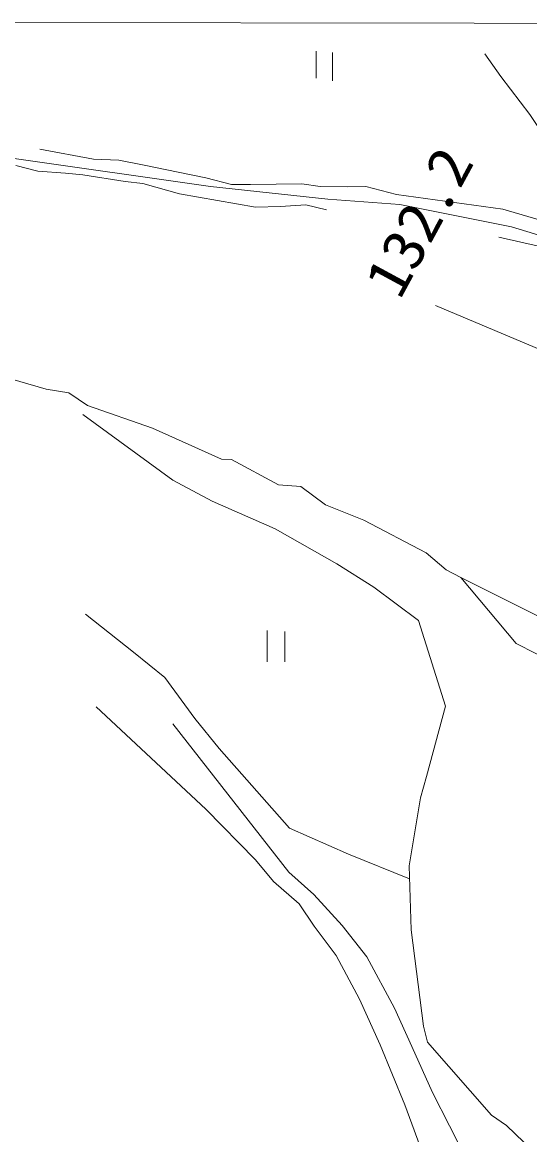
# Model space of a CAD drawing. Units: millimetres, scale not verified. Extents: x 40000 to 680000, y 20000 to 380000.
# Drawn here: x 180416 to 202536, y 288602 to 337112 of the extents above; entities that cross this region are included whole.
import ezdxf
from ezdxf.enums import TextEntityAlignment as Align

# ---------------------------------------------------------------- set-up
doc = ezdxf.new("R2010")
doc.units = ezdxf.units.MM
doc.header["$LTSCALE"] = 1000
doc.layers.add('M-WORK', color=1, linetype='Continuous', lineweight=13)
doc.styles.add('ＭＳ ゴシック', font='')
doc.styles.get('ＭＳ ゴシック').set_extended_font_data('MS Gothic')

msp = doc.modelspace()

# ---------------------------------------------------------------- linework, layer by layer
at = {"layer": 'M-WORK'}
for p, q in [((193225, 334678), (193225, 335844)), ((193933, 334560), (193933, 335792)), ((179965, 331190), (188615, 329949)), ((188615, 329949), (193740, 329392)), ((193740, 329392), (196869, 329158)), ((196869, 329158), (201742, 328187)), ((201742, 328187), (206166, 326856)), ((198431, 324758), (207169, 321062)), ((191091, 309222), (191091, 310586)), ((191859, 309227), (191859, 310547)), ((183642, 307255), (188422, 302806)), ((186981, 306522), (192035, 300051)), ((188422, 302806), (190580, 300594)), ((190580, 300594), (191371, 299641)), ((192035, 300051), (193132, 299080)), ((191371, 299641), (192486, 298670)), ((193132, 299080), (194354, 297731)), ((192486, 298670), (193133, 297699)), ((193133, 297699), (194104, 296422)), ((194354, 297731), (195433, 296364)), ((194104, 296422), (195112, 294516)), ((195433, 296364), (196638, 294117)), ((195112, 294516), (196011, 292520)), ((196638, 294117), (197393, 292444)), ((196011, 292520), (197090, 289912)), ((197393, 292444), (198293, 290448)), ((198293, 290448), (200091, 286942)), ((197090, 289912), (198187, 286927))]:
    msp.add_line(p, q, dxfattribs=at)
for points in [[(221667, 309867), (210290, 337064), (169580, 337112)], [(181183, 331574), (183524, 331146), (184632, 331095), (185727, 330882), (186639, 330689), (188424, 330329), (189529, 330034), (190364, 330034), (192598, 330060), (193408, 329957), (194589, 329931), (195386, 329957), (196722, 329597), (201359, 328968), (202694, 328570), (203953, 328210), (204788, 327966), (205251, 328428), (205007, 329263), (204493, 330124), (203594, 331498), (202540, 333091), (201282, 334748), (200575, 335737)], [(193683, 328927), (192777, 329154), (191669, 329078), (190587, 329053), (187263, 329632), (185677, 330085), (184897, 330161), (183059, 330463), (182304, 330538), (181095, 330614), (180139, 330865)], [(201185, 327744), (203048, 327316), (204232, 327014), (205314, 326636)], [(179141, 321781), (181460, 321115), (182450, 320953), (183259, 320396), (186100, 319407), (189103, 318058), (189535, 318040), (191585, 316943), (192556, 316871), (193635, 316062), (195307, 315397), (198023, 313976), (198886, 313239), (199533, 312897)], [(183053, 320010), (186980, 317140), (188692, 316234), (191436, 315025), (194130, 313490), (195741, 312483), (197680, 311023), (198863, 307297), (198032, 304225), (197781, 303294), (197273, 300325), (197371, 297543), (197899, 293339), (198076, 292634), (200870, 289462), (201525, 289009), (202280, 288278)], [(205252, 308150), (203651, 309157), (201943, 310020), (199533, 312897), (203746, 310793), (205886, 309660), (207296, 308577), (211526, 306689), (212558, 306060), (213187, 303291), (214604, 302473)], [(197293, 299764), (194633, 300835), (192065, 301968), (188994, 305442), (187937, 306751), (186627, 308538), (185268, 309646), (183178, 311308)]]:
    msp.add_lwpolyline(points, dxfattribs=at)

# ---------------------------------------------------------------- texts
at = {"layer": 'M-WORK', "style": 'ＭＳ ゴシック', "width": 1.1}
msp.add_text('132.2', height=1833, rotation=61.562, dxfattribs=at).set_placement((197358, 324706), align=Align.BOTTOM_LEFT)

doc.saveas('drawing.dxf')
